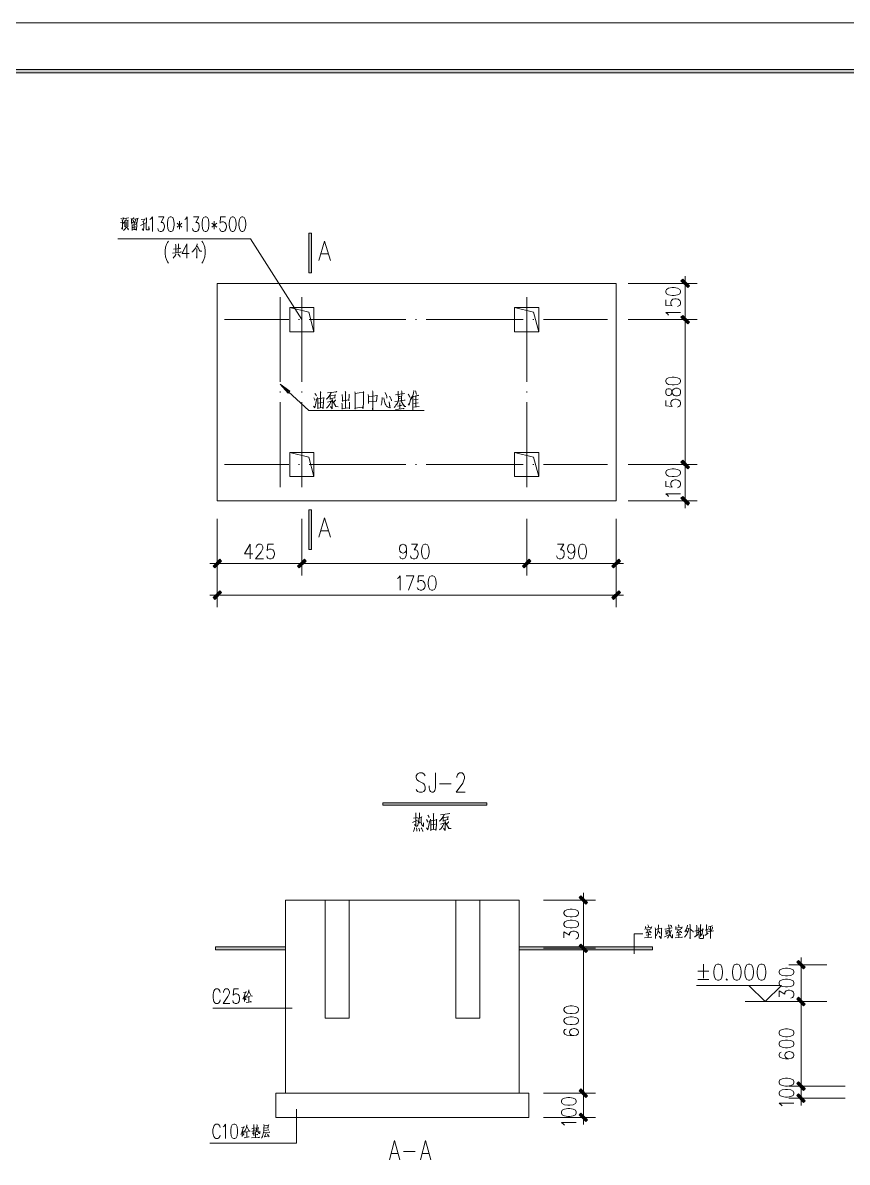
# Model space of a CAD drawing. Header units: millimetres. Extents: x 564 to 880, y 85 to 763.
# Drawn here: x 849.17 to 866.22, y 739.14 to 762.72 of the extents above; entities that cross this region are included whole.
import ezdxf

# ---------------------------------------------------------------- set-up
doc = ezdxf.new("R2010")
doc.units = ezdxf.units.MM

msp = doc.modelspace()

# ---------------------------------------------------------------- hatches: boundary and pattern name
h = msp.add_hatch(color=0)
h.dxf.hatch_style = 2
h.paths.add_polyline_path([(878.908, 761.753), (878.839, 761.682), (823.014, 761.682), (822.943, 761.753)])
h = msp.add_hatch(color=0)
h.dxf.hatch_style = 2
h.paths.add_polyline_path([(855.136, 757.542), (855.086, 757.542), (855.086, 758.363), (855.136, 758.363)])
h = msp.add_hatch(color=0)
h.dxf.hatch_style = 2
h.paths.add_polyline_path([(862.779, 757.378), (862.815, 757.414), (862.955, 757.274), (862.919, 757.238)])
h = msp.add_hatch(color=0)
h.dxf.hatch_style = 2
h.paths.add_polyline_path([(862.955, 756.524), (862.919, 756.488), (862.779, 756.628), (862.815, 756.664)])
h = msp.add_hatch(color=0)
h.dxf.hatch_style = 2
h.paths.add_polyline_path([(862.955, 756.524), (862.919, 756.488), (862.779, 756.628), (862.815, 756.664)])
h = msp.add_hatch(color=0)
h.dxf.hatch_style = 2
h.paths.add_polyline_path([(862.779, 753.629), (862.815, 753.664), (862.955, 753.524), (862.919, 753.489)])
h = msp.add_hatch(color=0)
h.dxf.hatch_style = 2
h.paths.add_polyline_path([(862.779, 753.629), (862.815, 753.664), (862.955, 753.524), (862.919, 753.489)])
h = msp.add_hatch(color=0)
h.dxf.hatch_style = 2
h.paths.add_polyline_path([(862.955, 752.774), (862.919, 752.739), (862.779, 752.879), (862.815, 752.914)])
h = msp.add_hatch(color=0)
h.dxf.hatch_style = 2
h.paths.add_polyline_path([(855.136, 751.816), (855.086, 751.816), (855.086, 752.636), (855.136, 752.636)])
h = msp.add_hatch(color=0)
h.dxf.hatch_style = 2
h.paths.add_polyline_path([(853.242, 751.616), (853.277, 751.58), (853.137, 751.44), (853.102, 751.476)])
h = msp.add_hatch(color=0)
h.dxf.hatch_style = 2
h.paths.add_polyline_path([(854.887, 751.44), (854.852, 751.476), (854.991, 751.616), (855.027, 751.58)])
h = msp.add_hatch(color=0)
h.dxf.hatch_style = 2
h.paths.add_polyline_path([(854.991, 751.616), (855.027, 751.58), (854.887, 751.44), (854.852, 751.476)])
h = msp.add_hatch(color=0)
h.dxf.hatch_style = 2
h.paths.add_polyline_path([(859.641, 751.616), (859.677, 751.58), (859.536, 751.44), (859.501, 751.476)])
h = msp.add_hatch(color=0)
h.dxf.hatch_style = 2
h.paths.add_polyline_path([(859.536, 751.44), (859.501, 751.476), (859.641, 751.616), (859.677, 751.58)])
h = msp.add_hatch(color=0)
h.dxf.hatch_style = 2
h.paths.add_polyline_path([(861.387, 751.44), (861.351, 751.476), (861.491, 751.616), (861.526, 751.58)])
h = msp.add_hatch(color=0)
h.dxf.hatch_style = 2
h.paths.add_polyline_path([(853.242, 750.962), (853.277, 750.927), (853.137, 750.787), (853.102, 750.822)])
h = msp.add_hatch(color=0)
h.dxf.hatch_style = 2
h.paths.add_polyline_path([(861.387, 750.787), (861.351, 750.822), (861.491, 750.962), (861.526, 750.927)])
h = msp.add_hatch(color=0)
h.dxf.hatch_style = 2
h.paths.add_polyline_path([(856.615, 746.526), (856.615, 746.576), (858.762, 746.576), (858.762, 746.526)])
h = msp.add_hatch(color=0)
h.dxf.hatch_style = 2
h.paths.add_polyline_path([(860.848, 744.514), (860.812, 744.479), (860.672, 744.619), (860.708, 744.654)])
h = msp.add_hatch(color=0)
h.dxf.hatch_style = 2
h.paths.add_polyline_path([(860.848, 743.515), (860.812, 743.479), (860.672, 743.619), (860.708, 743.655)])
h = msp.add_hatch(color=0)
h.dxf.hatch_style = 2
h.paths.add_polyline_path([(860.672, 743.619), (860.708, 743.655), (860.848, 743.515), (860.812, 743.479)])
h = msp.add_hatch(color=0)
h.dxf.hatch_style = 2
h.paths.add_polyline_path([(854.604, 743.596), (854.604, 743.536), (853.155, 743.536), (853.155, 743.596)])
h = msp.add_hatch(color=0)
h.dxf.hatch_style = 2
h.paths.add_polyline_path([(859.433, 743.536), (859.433, 743.596), (862.187, 743.596), (862.187, 743.536)])
h = msp.add_hatch(color=0)
h.dxf.hatch_style = 2
h.paths.add_polyline_path([(865.173, 743.279), (865.208, 743.315), (865.348, 743.174), (865.313, 743.139)])
h = msp.add_hatch(color=0)
h.dxf.hatch_style = 2
h.paths.add_polyline_path([(865.348, 742.412), (865.313, 742.377), (865.173, 742.517), (865.208, 742.552)])
h = msp.add_hatch(color=0)
h.dxf.hatch_style = 2
h.paths.add_polyline_path([(865.348, 742.412), (865.313, 742.377), (865.173, 742.517), (865.208, 742.552)])
h = msp.add_hatch(color=0)
h.dxf.hatch_style = 2
h.paths.add_polyline_path([(865.173, 740.768), (865.208, 740.803), (865.348, 740.663), (865.313, 740.628)])
h = msp.add_hatch(color=0)
h.dxf.hatch_style = 2
h.paths.add_polyline_path([(865.173, 740.767), (865.208, 740.802), (865.348, 740.662), (865.313, 740.627)])
h = msp.add_hatch(color=0)
h.dxf.hatch_style = 2
h.paths.add_polyline_path([(860.848, 740.516), (860.812, 740.48), (860.672, 740.62), (860.708, 740.656)])
h = msp.add_hatch(color=0)
h.dxf.hatch_style = 2
h.paths.add_polyline_path([(860.672, 740.62), (860.708, 740.656), (860.848, 740.516), (860.812, 740.48)])
h = msp.add_hatch(color=0)
h.dxf.hatch_style = 2
h.paths.add_polyline_path([(865.348, 740.413), (865.313, 740.378), (865.173, 740.518), (865.208, 740.553)])
h = msp.add_hatch(color=0)
h.dxf.hatch_style = 2
h.paths.add_polyline_path([(860.672, 740.12), (860.708, 740.156), (860.848, 740.016), (860.812, 739.981)])

# ---------------------------------------------------------------- linework, layer by layer
at = {"color": 0, "lineweight": 0}
for points in [[(820.479, 720.721), (879.873, 720.721), (879.873, 762.718), (820.479, 762.718)], [(878.908, 761.753), (878.839, 761.682), (823.014, 761.682), (822.943, 761.753)], [(852.218, 758.701), (852.188, 758.687), (852.168, 758.644), (852.158, 758.573), (852.158, 758.53), (852.168, 758.458), (852.188, 758.416), (852.218, 758.402), (852.238, 758.402), (852.268, 758.416), (852.288, 758.458), (852.298, 758.53), (852.298, 758.573), (852.288, 758.644), (852.268, 758.687), (852.238, 758.701)], [(852.938, 758.701), (852.908, 758.687), (852.888, 758.644), (852.878, 758.573), (852.878, 758.53), (852.888, 758.458), (852.908, 758.416), (852.938, 758.402), (852.958, 758.402), (852.988, 758.416), (853.008, 758.458), (853.018, 758.53), (853.018, 758.573), (853.008, 758.644), (852.988, 758.687), (852.958, 758.701)], [(853.498, 758.701), (853.468, 758.687), (853.448, 758.644), (853.438, 758.573), (853.438, 758.53), (853.448, 758.458), (853.468, 758.416), (853.498, 758.402), (853.518, 758.402), (853.548, 758.416), (853.568, 758.458), (853.578, 758.53), (853.578, 758.573), (853.568, 758.644), (853.548, 758.687), (853.518, 758.701)], [(853.698, 758.701), (853.668, 758.687), (853.648, 758.644), (853.638, 758.573), (853.638, 758.53), (853.648, 758.458), (853.668, 758.416), (853.698, 758.402), (853.718, 758.402), (853.748, 758.416), (853.768, 758.458), (853.778, 758.53), (853.778, 758.573), (853.768, 758.644), (853.748, 758.687), (853.718, 758.701)], [(855.136, 757.542), (855.086, 757.542), (855.086, 758.363), (855.136, 758.363)], [(862.779, 757.378), (862.815, 757.414), (862.955, 757.274), (862.919, 757.238)], [(862.467, 757.145), (862.481, 757.111), (862.524, 757.088), (862.595, 757.077), (862.638, 757.077), (862.71, 757.088), (862.753, 757.111), (862.767, 757.145), (862.767, 757.168), (862.753, 757.202), (862.71, 757.225), (862.638, 757.237), (862.595, 757.237), (862.524, 757.225), (862.481, 757.202), (862.467, 757.168)], [(862.955, 756.524), (862.919, 756.488), (862.779, 756.628), (862.815, 756.664)], [(862.955, 756.524), (862.919, 756.488), (862.779, 756.628), (862.815, 756.664)], [(862.467, 755.293), (862.481, 755.259), (862.524, 755.236), (862.595, 755.225), (862.638, 755.225), (862.71, 755.236), (862.753, 755.259), (862.767, 755.293), (862.767, 755.316), (862.753, 755.35), (862.71, 755.373), (862.638, 755.385), (862.595, 755.385), (862.524, 755.373), (862.481, 755.35), (862.467, 755.316)], [(862.467, 755.053), (862.481, 755.019), (862.51, 755.008), (862.539, 755.008), (862.567, 755.019), (862.581, 755.042), (862.595, 755.088), (862.61, 755.122), (862.638, 755.145), (862.667, 755.156), (862.71, 755.156), (862.738, 755.145), (862.753, 755.133), (862.767, 755.099), (862.767, 755.053), (862.753, 755.019), (862.738, 755.008), (862.71, 754.996), (862.667, 754.996), (862.638, 755.008), (862.61, 755.03), (862.595, 755.065), (862.581, 755.111), (862.567, 755.133), (862.539, 755.145), (862.51, 755.145), (862.481, 755.133), (862.467, 755.099)], [(862.779, 753.629), (862.815, 753.664), (862.955, 753.524), (862.919, 753.489)], [(862.779, 753.629), (862.815, 753.664), (862.955, 753.524), (862.919, 753.489)], [(862.467, 753.396), (862.481, 753.361), (862.524, 753.338), (862.595, 753.327), (862.638, 753.327), (862.71, 753.338), (862.753, 753.361), (862.767, 753.396), (862.767, 753.418), (862.753, 753.453), (862.71, 753.476), (862.638, 753.487), (862.595, 753.487), (862.524, 753.476), (862.481, 753.453), (862.467, 753.418)], [(862.955, 752.774), (862.919, 752.739), (862.779, 752.879), (862.815, 752.914)], [(855.136, 751.816), (855.086, 751.816), (855.086, 752.636), (855.136, 752.636)], [(857.481, 751.928), (857.447, 751.914), (857.424, 751.871), (857.413, 751.8), (857.413, 751.757), (857.424, 751.685), (857.447, 751.642), (857.481, 751.628), (857.504, 751.628), (857.538, 751.642), (857.561, 751.685), (857.573, 751.757), (857.573, 751.8), (857.561, 751.871), (857.538, 751.914), (857.504, 751.928)], [(860.731, 751.928), (860.697, 751.914), (860.674, 751.871), (860.662, 751.8), (860.662, 751.757), (860.674, 751.685), (860.697, 751.642), (860.731, 751.628), (860.754, 751.628), (860.788, 751.642), (860.811, 751.685), (860.822, 751.757), (860.822, 751.8), (860.811, 751.871), (860.788, 751.914), (860.754, 751.928)], [(853.242, 751.616), (853.277, 751.58), (853.137, 751.44), (853.102, 751.476)], [(854.887, 751.44), (854.852, 751.476), (854.991, 751.616), (855.027, 751.58)], [(854.991, 751.616), (855.027, 751.58), (854.887, 751.44), (854.852, 751.476)], [(859.641, 751.616), (859.677, 751.58), (859.536, 751.44), (859.501, 751.476)], [(859.536, 751.44), (859.501, 751.476), (859.641, 751.616), (859.677, 751.58)], [(861.387, 751.44), (861.351, 751.476), (861.491, 751.616), (861.526, 751.58)], [(857.623, 751.274), (857.588, 751.26), (857.565, 751.217), (857.554, 751.146), (857.554, 751.103), (857.565, 751.031), (857.588, 750.989), (857.623, 750.975), (857.646, 750.975), (857.68, 750.989), (857.703, 751.031), (857.714, 751.103), (857.714, 751.146), (857.703, 751.217), (857.68, 751.26), (857.646, 751.274)], [(853.242, 750.962), (853.277, 750.927), (853.137, 750.787), (853.102, 750.822)], [(861.387, 750.787), (861.351, 750.822), (861.491, 750.962), (861.526, 750.927)], [(856.615, 746.526), (856.615, 746.576), (858.762, 746.576), (858.762, 746.526)], [(860.848, 744.514), (860.812, 744.479), (860.672, 744.619), (860.708, 744.654)], [(860.36, 744.284), (860.374, 744.25), (860.417, 744.227), (860.488, 744.215), (860.531, 744.215), (860.603, 744.227), (860.646, 744.25), (860.66, 744.284), (860.66, 744.307), (860.646, 744.341), (860.603, 744.364), (860.531, 744.375), (860.488, 744.375), (860.417, 744.364), (860.374, 744.341), (860.36, 744.307)], [(860.36, 744.055), (860.374, 744.021), (860.417, 743.998), (860.488, 743.987), (860.531, 743.987), (860.603, 743.998), (860.646, 744.021), (860.66, 744.055), (860.66, 744.078), (860.646, 744.112), (860.603, 744.135), (860.531, 744.147), (860.488, 744.147), (860.417, 744.135), (860.374, 744.112), (860.36, 744.078)], [(860.848, 743.515), (860.812, 743.479), (860.672, 743.619), (860.708, 743.655)], [(860.672, 743.619), (860.708, 743.655), (860.848, 743.515), (860.812, 743.479)], [(854.604, 743.596), (854.604, 743.536), (853.155, 743.536), (853.155, 743.596)], [(859.433, 743.536), (859.433, 743.596), (862.187, 743.596), (862.187, 743.536)], [(863.536, 743.24), (863.497, 743.224), (863.472, 743.176), (863.459, 743.096), (863.459, 743.048), (863.472, 742.968), (863.497, 742.92), (863.536, 742.904), (863.562, 742.904), (863.6, 742.92), (863.626, 742.968), (863.638, 743.048), (863.638, 743.096), (863.626, 743.176), (863.6, 743.224), (863.562, 743.24)], [(863.92, 743.24), (863.881, 743.224), (863.856, 743.176), (863.843, 743.096), (863.843, 743.048), (863.856, 742.968), (863.881, 742.92), (863.92, 742.904), (863.945, 742.904), (863.984, 742.92), (864.009, 742.968), (864.022, 743.048), (864.022, 743.096), (864.009, 743.176), (863.984, 743.224), (863.945, 743.24)], [(864.176, 743.24), (864.138, 743.224), (864.112, 743.176), (864.099, 743.096), (864.099, 743.048), (864.112, 742.968), (864.138, 742.92), (864.176, 742.904), (864.202, 742.904), (864.24, 742.92), (864.265, 742.968), (864.278, 743.048), (864.278, 743.096), (864.265, 743.176), (864.24, 743.224), (864.202, 743.24)], [(864.432, 743.24), (864.393, 743.224), (864.368, 743.176), (864.355, 743.096), (864.355, 743.048), (864.368, 742.968), (864.393, 742.92), (864.432, 742.904), (864.457, 742.904), (864.496, 742.92), (864.521, 742.968), (864.534, 743.048), (864.534, 743.096), (864.521, 743.176), (864.496, 743.224), (864.457, 743.24)], [(865.173, 743.279), (865.208, 743.315), (865.348, 743.174), (865.313, 743.139)], [(864.811, 743.063), (864.825, 743.029), (864.868, 743.006), (864.939, 742.994), (864.982, 742.994), (865.053, 743.006), (865.096, 743.029), (865.11, 743.063), (865.11, 743.085), (865.096, 743.12), (865.053, 743.143), (864.982, 743.154), (864.939, 743.154), (864.868, 743.143), (864.825, 743.12), (864.811, 743.085)], [(864.811, 742.834), (864.825, 742.8), (864.868, 742.777), (864.939, 742.766), (864.982, 742.766), (865.053, 742.777), (865.096, 742.8), (865.11, 742.834), (865.11, 742.857), (865.096, 742.891), (865.053, 742.914), (864.982, 742.925), (864.939, 742.925), (864.868, 742.914), (864.825, 742.891), (864.811, 742.857)], [(865.348, 742.412), (865.313, 742.377), (865.173, 742.517), (865.208, 742.552)], [(865.348, 742.412), (865.313, 742.377), (865.173, 742.517), (865.208, 742.552)], [(860.36, 742.285), (860.374, 742.25), (860.417, 742.227), (860.488, 742.216), (860.531, 742.216), (860.603, 742.227), (860.646, 742.25), (860.66, 742.285), (860.66, 742.308), (860.646, 742.342), (860.603, 742.364), (860.531, 742.376), (860.488, 742.376), (860.417, 742.364), (860.374, 742.342), (860.36, 742.308)], [(860.36, 742.056), (860.374, 742.022), (860.417, 741.999), (860.488, 741.987), (860.531, 741.987), (860.603, 741.999), (860.646, 742.022), (860.66, 742.056), (860.66, 742.079), (860.646, 742.113), (860.603, 742.136), (860.531, 742.148), (860.488, 742.148), (860.417, 742.136), (860.374, 742.113), (860.36, 742.079)], [(864.811, 741.806), (864.825, 741.772), (864.868, 741.749), (864.939, 741.738), (864.982, 741.738), (865.053, 741.749), (865.096, 741.772), (865.11, 741.806), (865.11, 741.829), (865.096, 741.864), (865.053, 741.886), (864.982, 741.898), (864.939, 741.898), (864.868, 741.886), (864.825, 741.864), (864.811, 741.829)], [(864.811, 741.578), (864.825, 741.544), (864.868, 741.521), (864.939, 741.509), (864.982, 741.509), (865.053, 741.521), (865.096, 741.544), (865.11, 741.578), (865.11, 741.601), (865.096, 741.635), (865.053, 741.658), (864.982, 741.669), (864.939, 741.669), (864.868, 741.658), (864.825, 741.635), (864.811, 741.601)], [(864.811, 740.785), (864.825, 740.75), (864.868, 740.728), (864.939, 740.716), (864.982, 740.716), (865.053, 740.728), (865.096, 740.75), (865.11, 740.785), (865.11, 740.807), (865.096, 740.842), (865.053, 740.865), (864.982, 740.876), (864.939, 740.876), (864.868, 740.865), (864.825, 740.842), (864.811, 740.807)], [(865.173, 740.768), (865.208, 740.803), (865.348, 740.663), (865.313, 740.628)], [(865.173, 740.767), (865.208, 740.802), (865.348, 740.662), (865.313, 740.627)], [(860.848, 740.516), (860.812, 740.48), (860.672, 740.62), (860.708, 740.656)], [(860.672, 740.62), (860.708, 740.656), (860.848, 740.516), (860.812, 740.48)], [(864.811, 740.556), (864.825, 740.522), (864.868, 740.499), (864.939, 740.488), (864.982, 740.488), (865.053, 740.499), (865.096, 740.522), (865.11, 740.556), (865.11, 740.579), (865.096, 740.613), (865.053, 740.636), (864.982, 740.647), (864.939, 740.647), (864.868, 740.636), (864.825, 740.613), (864.811, 740.579)], [(860.31, 740.386), (860.324, 740.352), (860.367, 740.329), (860.439, 740.318), (860.481, 740.318), (860.553, 740.329), (860.596, 740.352), (860.61, 740.386), (860.61, 740.409), (860.596, 740.443), (860.553, 740.466), (860.481, 740.477), (860.439, 740.477), (860.367, 740.466), (860.324, 740.443), (860.31, 740.409)], [(865.348, 740.413), (865.313, 740.378), (865.173, 740.518), (865.208, 740.553)], [(860.31, 740.158), (860.324, 740.123), (860.367, 740.1), (860.439, 740.089), (860.481, 740.089), (860.553, 740.1), (860.596, 740.123), (860.61, 740.158), (860.61, 740.181), (860.596, 740.215), (860.553, 740.238), (860.481, 740.249), (860.439, 740.249), (860.367, 740.238), (860.324, 740.215), (860.31, 740.181)], [(860.672, 740.12), (860.708, 740.156), (860.848, 740.016), (860.812, 739.981)], [(853.53, 739.929), (853.5, 739.915), (853.48, 739.872), (853.47, 739.801), (853.47, 739.758), (853.48, 739.686), (853.5, 739.643), (853.53, 739.629), (853.55, 739.629), (853.58, 739.643), (853.6, 739.686), (853.61, 739.758), (853.61, 739.801), (853.6, 739.872), (853.58, 739.915), (853.55, 739.929)]]:
    msp.add_lwpolyline(points, close=True, dxfattribs=at)
for points in [[(851.186, 758.583), (851.26, 758.593)], [(851.196, 758.671), (851.26, 758.68), (851.257, 758.685), (851.229, 758.621)], [(851.233, 758.59), (851.231, 758.446), (851.207, 758.475), (851.231, 758.453)], [(851.218, 758.638), (851.233, 758.612), (851.234, 758.6)], [(851.267, 758.602), (851.254, 758.564)], [(851.308, 758.59), (851.307, 758.545), (851.305, 758.517), (851.302, 758.496), (851.297, 758.477), (851.29, 758.463), (851.28, 758.449), (851.27, 758.437), (851.26, 758.425), (851.254, 758.42)], [(851.274, 758.668), (851.358, 758.682), (851.353, 758.685), (851.345, 758.68)], [(851.28, 758.628), (851.282, 758.612), (851.282, 758.493), (851.28, 758.505), (851.282, 758.512)], [(851.282, 758.616), (851.285, 758.616), (851.347, 758.626), (851.342, 758.631), (851.34, 758.498), (851.337, 758.508), (851.34, 758.522)], [(851.305, 758.673), (851.308, 758.659), (851.302, 758.619)], [(851.315, 758.491), (851.345, 758.453), (851.351, 758.442), (851.355, 758.432), (851.343, 758.456)], [(851.464, 758.687), (851.457, 758.676), (851.416, 758.642), (851.411, 758.668), (851.416, 758.645), (851.419, 758.569), (851.414, 758.564), (851.462, 758.604)], [(851.423, 758.545), (851.428, 758.529), (851.429, 758.463), (851.431, 758.418), (851.428, 758.43), (851.507, 758.442), (851.5, 758.444), (851.482, 758.439)], [(851.428, 758.527), (851.528, 758.543), (851.517, 758.423), (851.507, 758.442)], [(851.443, 758.484), (851.505, 758.496)], [(851.447, 758.633), (851.464, 758.604), (851.465, 758.598), (851.467, 758.588)], [(851.502, 758.649), (851.504, 758.64), (851.49, 758.604), (851.48, 758.581), (851.47, 758.56), (851.462, 758.545)], [(851.472, 758.439), (851.474, 758.531)], [(851.474, 758.652), (851.553, 758.666), (851.548, 758.673), (851.543, 758.647), (851.537, 758.612), (851.533, 758.593), (851.528, 758.576), (851.525, 758.567), (851.523, 758.564), (851.505, 758.588), (851.523, 758.567)], [(851.604, 758.52), (851.704, 758.576)], [(851.618, 758.647), (851.699, 758.654), (851.694, 758.659), (851.661, 758.593), (851.656, 758.602), (851.651, 758.612)], [(851.661, 758.593), (851.664, 758.576), (851.669, 758.553), (851.669, 758.531), (851.67, 758.51), (851.669, 758.486), (851.669, 758.468), (851.667, 758.451), (851.665, 758.434), (851.664, 758.423), (851.662, 758.418), (851.639, 758.453), (851.662, 758.423)], [(851.718, 758.687), (851.727, 758.676), (851.725, 758.678), (851.72, 758.472), (851.72, 758.456), (851.722, 758.444), (851.725, 758.439), (851.73, 758.434), (851.74, 758.432), (851.77, 758.434), (851.776, 758.434), (851.78, 758.437), (851.776, 758.503), (851.776, 758.434)], [(851.798, 758.644), (851.818, 758.658), (851.848, 758.701), (851.848, 758.402)], [(851.978, 758.701), (852.088, 758.701), (852.028, 758.587), (852.058, 758.587), (852.078, 758.573), (852.088, 758.559), (852.098, 758.516), (852.098, 758.487), (852.088, 758.444), (852.068, 758.416), (852.038, 758.402), (852.008, 758.402), (851.978, 758.416), (851.968, 758.43), (851.958, 758.458)], [(852.358, 758.573), (852.458, 758.487)], [(852.458, 758.573), (852.358, 758.487)], [(852.408, 758.616), (852.408, 758.444)], [(852.518, 758.644), (852.538, 758.658), (852.568, 758.701), (852.568, 758.402)], [(852.698, 758.701), (852.808, 758.701), (852.748, 758.587), (852.778, 758.587), (852.798, 758.573), (852.808, 758.559), (852.818, 758.516), (852.818, 758.487), (852.808, 758.444), (852.788, 758.416), (852.758, 758.402), (852.728, 758.402), (852.698, 758.416), (852.688, 758.43), (852.678, 758.458)], [(853.078, 758.573), (853.178, 758.487)], [(853.178, 758.573), (853.078, 758.487)], [(853.128, 758.616), (853.128, 758.444)], [(853.358, 758.701), (853.258, 758.701), (853.248, 758.573), (853.258, 758.587), (853.288, 758.602), (853.318, 758.602), (853.348, 758.587), (853.368, 758.559), (853.378, 758.516), (853.378, 758.487), (853.368, 758.444), (853.348, 758.416), (853.318, 758.402), (853.288, 758.402), (853.258, 758.416), (853.248, 758.43), (853.238, 758.458)], [(853.874, 758.249), (851.134, 758.249)], [(854.939, 756.576), (853.874, 758.249)], [(852.182, 758.202), (852.162, 758.173), (852.142, 758.131), (852.122, 758.073), (852.112, 758.002), (852.112, 757.945), (852.122, 757.873), (852.142, 757.816), (852.162, 757.774), (852.182, 757.745)], [(852.287, 758.032), (852.429, 758.048), (852.424, 758.051), (852.413, 758.048)], [(852.325, 758.135), (852.33, 758.121), (852.332, 757.961)], [(852.388, 758.142), (852.381, 757.965)], [(852.562, 758.145), (852.462, 757.945), (852.612, 757.945)], [(852.562, 758.145), (852.562, 757.845)], [(852.773, 758.145), (852.773, 758.131), (852.758, 758.095), (852.738, 758.057), (852.72, 758.029), (852.7, 758.003), (852.684, 757.984), (852.665, 757.968)], [(852.763, 758.102), (852.785, 758.072), (852.814, 758.024), (852.833, 757.992), (852.869, 757.989), (852.833, 757.996), (852.819, 758.013)], [(852.766, 758.046), (852.766, 757.935), (852.765, 757.845), (852.763, 757.864), (852.766, 757.904)], [(852.872, 758.202), (852.892, 758.173), (852.912, 758.131), (852.932, 758.073), (852.942, 758.002), (852.942, 757.945), (852.932, 757.873), (852.912, 757.816), (852.892, 757.774), (852.872, 757.745)], [(855.289, 757.801), (855.411, 758.201), (855.533, 757.801)], [(852.267, 757.951), (852.447, 757.973), (852.439, 757.975), (852.429, 757.97)], [(852.335, 757.937), (852.33, 757.92), (852.31, 757.885), (852.293, 757.866), (852.275, 757.845)], [(852.378, 757.937), (852.416, 757.887), (852.424, 757.868)], [(855.335, 757.934), (855.488, 757.934)], [(853.189, 757.326), (853.189, 752.826)], [(861.439, 757.326), (853.189, 757.326)], [(861.439, 752.826), (861.439, 757.326)], [(861.687, 757.326), (863.117, 757.326)], [(862.867, 757.476), (862.867, 757.176)], [(862.867, 756.576), (862.867, 757.326)], [(854.489, 757.043), (854.489, 755.286)], [(854.939, 757.043), (854.939, 755.286)], [(859.589, 755.286), (859.589, 757.043)], [(862.467, 756.985), (862.467, 756.871), (862.595, 756.859), (862.581, 756.871), (862.567, 756.905), (862.567, 756.94), (862.581, 756.974), (862.61, 756.997), (862.653, 757.008), (862.681, 757.008), (862.724, 756.997), (862.753, 756.974), (862.767, 756.94), (862.767, 756.905), (862.753, 756.871), (862.738, 756.859), (862.71, 756.848)], [(854.689, 756.826), (855.189, 756.826)], [(855.081, 756.73), (854.689, 756.826)], [(854.689, 756.326), (854.689, 756.826)], [(855.189, 756.326), (855.081, 756.73)], [(855.189, 756.826), (855.189, 756.326)], [(859.339, 756.826), (859.839, 756.826)], [(859.73, 756.73), (859.339, 756.826)], [(859.339, 756.326), (859.339, 756.826)], [(859.839, 756.326), (859.73, 756.73)], [(859.839, 756.826), (859.839, 756.326)], [(862.524, 756.665), (862.51, 756.688), (862.467, 756.722), (862.767, 756.722)], [(862.867, 756.426), (862.867, 756.726)], [(862.867, 756.426), (862.867, 756.726)], [(854.669, 756.576), (853.343, 756.576)], [(854.889, 756.576), (854.869, 756.576)], [(857.091, 756.576), (855.089, 756.576)], [(857.311, 756.576), (857.291, 756.576)], [(859.513, 756.576), (857.511, 756.576)], [(859.734, 756.576), (859.714, 756.576)], [(861.26, 756.576), (859.934, 756.576)], [(861.687, 756.576), (863.117, 756.576)], [(861.687, 756.576), (863.117, 756.576)], [(862.867, 756.575), (862.867, 753.577)], [(862.867, 756.575), (862.867, 756.574)], [(855.189, 756.326), (854.689, 756.326)], [(859.839, 756.326), (859.339, 756.326)], [(855.084, 754.694), (854.489, 755.242)], [(854.489, 755.242), (854.654, 755.055)], [(854.489, 755.242), (854.69, 755.093)], [(854.489, 755.086), (854.489, 755.066)], [(854.69, 755.093), (854.654, 755.055)], [(854.939, 755.086), (854.939, 755.066)], [(855.184, 754.96), (855.203, 754.928), (855.21, 754.913), (855.214, 754.906)], [(855.208, 755.048), (855.228, 755.023), (855.232, 755.007), (855.239, 754.995)], [(855.265, 754.966), (855.267, 754.935), (855.272, 754.828), (855.272, 754.759), (855.272, 754.727), (855.272, 754.746), (855.366, 754.759), (855.377, 754.733), (855.382, 754.771), (855.386, 754.872), (855.386, 754.881), (855.391, 754.966), (855.395, 754.954), (855.269, 754.935)], [(855.322, 755.086), (855.329, 755.07), (855.327, 755.08), (855.327, 754.755)], [(855.543, 755.058), (855.541, 755.045), (855.503, 754.991), (855.474, 754.954), (855.455, 754.935), (855.444, 754.928)], [(855.47, 755.061), (855.666, 755.083), (855.655, 755.086), (855.633, 755.077)], [(855.523, 755.007), (855.523, 754.922), (855.523, 754.941), (855.629, 754.96), (855.618, 754.96), (855.627, 755.023), (855.631, 755.014), (855.523, 754.998)], [(855.772, 755.026), (855.776, 755.007), (855.781, 754.963), (855.781, 754.919), (855.779, 754.878), (855.776, 754.894), (855.792, 754.897), (855.913, 754.916), (855.913, 754.897), (855.918, 755.007), (855.918, 755.033)], [(855.838, 755.089), (855.847, 755.07), (855.843, 755.077), (855.845, 754.743)], [(856.032, 755.083), (856.039, 755.054), (856.041, 754.796), (856.041, 754.787), (856.041, 754.724), (856.037, 754.746), (856.195, 754.762), (856.189, 754.765), (856.206, 754.736), (856.209, 754.78), (856.211, 754.837), (856.213, 754.91), (856.215, 755.086), (856.224, 755.077), (856.204, 755.067), (856.125, 755.058), (856.121, 755.058), (856.041, 755.048)], [(856.308, 755.026), (856.317, 754.985), (856.319, 754.872), (856.319, 754.837)], [(856.317, 754.979), (856.5, 755.004), (856.495, 755.014), (856.484, 754.888), (856.493, 754.888), (856.319, 754.875)], [(856.398, 755.105), (856.409, 755.086), (856.405, 755.089), (856.405, 754.705), (856.4, 754.724), (856.403, 754.746)], [(856.599, 754.963), (856.597, 754.925), (856.594, 754.878), (856.59, 754.85), (856.586, 754.831), (856.579, 754.806)], [(856.634, 754.957), (856.639, 754.919), (856.645, 754.891), (856.652, 754.856), (856.661, 754.834), (856.676, 754.809), (856.692, 754.784), (856.713, 754.768), (856.74, 754.755), (856.76, 754.749), (856.766, 754.749), (856.747, 754.872), (856.762, 754.752)], [(856.665, 755.064), (856.692, 755.004), (856.696, 754.982), (856.694, 754.951), (856.694, 754.988)], [(856.749, 754.991), (856.78, 754.941), (856.791, 754.919), (856.793, 754.897), (856.786, 754.925)], [(856.93, 755.092), (856.934, 755.08), (856.939, 754.891), (856.925, 754.859), (856.905, 754.828), (856.883, 754.803), (856.866, 754.778), (856.846, 754.759)], [(856.877, 755.02), (857.062, 755.045), (857.053, 755.048), (857.038, 755.039)], [(856.939, 754.982), (856.943, 754.982), (856.978, 754.988)], [(856.941, 754.938), (856.98, 754.947)], [(857.002, 755.102), (857.004, 755.089), (857.002, 754.9)], [(857.135, 754.831), (857.137, 754.834), (857.157, 754.806), (857.201, 754.976)], [(857.139, 755.035), (857.157, 755.007), (857.168, 754.973)], [(857.256, 755.108), (857.256, 755.092), (857.238, 755.026), (857.22, 754.976), (857.201, 754.925)], [(857.234, 754.995), (857.236, 754.78), (857.234, 754.74), (857.232, 754.708), (857.232, 754.736)], [(857.247, 754.985), (857.353, 755.007), (857.349, 755.01), (857.329, 755.004), (857.296, 754.995), (857.296, 754.768)], [(857.287, 755.105), (857.304, 755.054), (857.304, 755.042), (857.307, 755.026)], [(859.589, 755.066), (859.589, 755.086)], [(854.489, 754.866), (854.489, 753.109)], [(854.939, 754.866), (854.939, 753.109)], [(855.179, 754.787), (855.206, 754.749), (855.248, 754.941)], [(855.366, 754.862), (855.285, 754.85)], [(855.468, 754.866), (855.55, 754.888), (855.545, 754.894), (855.534, 754.859), (855.519, 754.828), (855.499, 754.796), (855.477, 754.771), (855.461, 754.759), (855.448, 754.746)], [(855.567, 754.938), (855.569, 754.922), (855.569, 754.768), (855.567, 754.743), (855.565, 754.73), (855.532, 754.78), (855.565, 754.733)], [(855.569, 754.91), (855.644, 754.778), (855.688, 754.774), (855.644, 754.78), (855.631, 754.799)], [(855.638, 754.919), (855.633, 754.906), (855.596, 754.862)], [(855.766, 754.85), (855.77, 754.825), (855.77, 754.774), (855.772, 754.724), (855.766, 754.733), (855.783, 754.733), (855.92, 754.752), (855.922, 754.73), (855.924, 754.803), (855.926, 754.85), (855.924, 754.869)], [(856.859, 754.878), (857.077, 754.906), (857.068, 754.91), (857.053, 754.906)], [(856.877, 754.715), (857.053, 754.733), (857.044, 754.736), (857.033, 754.73)], [(856.918, 754.787), (857.011, 754.803), (857.007, 754.806), (856.989, 754.796)], [(856.967, 754.853), (856.967, 754.727)], [(856.989, 754.894), (857.06, 754.78), (857.091, 754.78), (857.06, 754.787), (857.047, 754.803)], [(857.252, 754.762), (857.364, 754.778)], [(857.256, 754.916), (857.342, 754.932)], [(857.258, 754.84), (857.344, 754.856)], [(859.589, 753.109), (859.589, 754.866)], [(862.467, 754.905), (862.467, 754.79), (862.595, 754.779), (862.581, 754.79), (862.567, 754.825), (862.567, 754.859), (862.581, 754.893), (862.61, 754.916), (862.653, 754.927), (862.681, 754.927), (862.724, 754.916), (862.753, 754.893), (862.767, 754.859), (862.767, 754.825), (862.753, 754.79), (862.738, 754.779), (862.71, 754.767)], [(857.467, 754.694), (855.084, 754.694)], [(854.689, 753.826), (855.189, 753.826)], [(855.081, 753.73), (854.689, 753.826)], [(854.689, 753.326), (854.689, 753.826)], [(855.189, 753.826), (855.189, 753.326)], [(859.339, 753.826), (859.839, 753.826)], [(859.73, 753.73), (859.339, 753.826)], [(859.339, 753.326), (859.339, 753.826)], [(859.839, 753.826), (859.839, 753.326)], [(853.343, 753.576), (854.669, 753.576)], [(854.869, 753.576), (854.889, 753.576)], [(855.189, 753.326), (855.081, 753.73)], [(855.089, 753.576), (857.091, 753.576)], [(857.291, 753.576), (857.311, 753.576)], [(857.511, 753.576), (859.513, 753.576)], [(859.714, 753.576), (859.734, 753.576)], [(859.839, 753.326), (859.73, 753.73)], [(859.934, 753.576), (861.26, 753.576)], [(861.687, 753.576), (863.117, 753.576)], [(861.687, 753.576), (863.117, 753.576)], [(862.867, 753.726), (862.867, 753.426)], [(862.867, 753.726), (862.867, 753.426)], [(862.867, 753.577), (862.867, 753.578)], [(862.867, 753.576), (862.867, 752.826)], [(855.189, 753.326), (854.689, 753.326)], [(859.839, 753.326), (859.339, 753.326)], [(862.467, 753.235), (862.467, 753.121), (862.595, 753.11), (862.581, 753.121), (862.567, 753.156), (862.567, 753.19), (862.581, 753.224), (862.61, 753.247), (862.653, 753.258), (862.681, 753.258), (862.724, 753.247), (862.753, 753.224), (862.767, 753.19), (862.767, 753.156), (862.753, 753.121), (862.738, 753.11), (862.71, 753.098)], [(853.189, 752.826), (861.439, 752.826)], [(861.687, 752.826), (863.117, 752.826)], [(862.524, 752.916), (862.51, 752.938), (862.467, 752.973), (862.767, 752.973)], [(862.867, 752.676), (862.867, 752.976)], [(862.867, 752.825), (862.867, 752.824)], [(853.189, 752.45), (853.189, 751.278)], [(853.189, 752.45), (853.189, 750.625)], [(854.939, 752.45), (854.939, 751.278)], [(854.939, 752.45), (854.939, 751.278)], [(855.289, 752.074), (855.411, 752.474), (855.533, 752.074)], [(859.589, 752.45), (859.589, 751.278)], [(859.589, 752.45), (859.589, 751.278)], [(861.439, 752.45), (861.439, 750.625)], [(861.439, 752.45), (861.439, 751.278)], [(855.335, 752.208), (855.488, 752.208)], [(853.87, 751.928), (853.756, 751.728), (853.927, 751.728)], [(853.87, 751.928), (853.87, 751.628)], [(853.996, 751.857), (853.996, 751.871), (854.007, 751.899), (854.019, 751.914), (854.042, 751.928), (854.087, 751.928), (854.11, 751.914), (854.121, 751.899), (854.133, 751.871), (854.133, 751.842), (854.121, 751.814), (854.099, 751.771), (853.984, 751.628), (854.144, 751.628)], [(854.35, 751.928), (854.236, 751.928), (854.224, 751.8), (854.236, 751.814), (854.27, 751.828), (854.304, 751.828), (854.338, 751.814), (854.361, 751.785), (854.373, 751.742), (854.373, 751.714), (854.361, 751.671), (854.338, 751.642), (854.304, 751.628), (854.27, 751.628), (854.236, 751.642), (854.224, 751.657), (854.213, 751.685)], [(857.104, 751.828), (857.093, 751.785), (857.07, 751.757), (857.035, 751.742), (857.024, 751.742), (856.99, 751.757), (856.967, 751.785), (856.956, 751.828), (856.956, 751.842), (856.967, 751.885), (856.99, 751.914), (857.024, 751.928), (857.035, 751.928), (857.07, 751.914), (857.093, 751.885), (857.104, 751.828), (857.104, 751.757), (857.093, 751.685), (857.07, 751.642), (857.035, 751.628), (857.013, 751.628), (856.978, 751.642), (856.967, 751.671)], [(857.207, 751.928), (857.333, 751.928), (857.264, 751.814), (857.298, 751.814), (857.321, 751.8), (857.333, 751.785), (857.344, 751.742), (857.344, 751.714), (857.333, 751.671), (857.31, 751.642), (857.276, 751.628), (857.241, 751.628), (857.207, 751.642), (857.195, 751.657), (857.184, 751.685)], [(860.228, 751.928), (860.354, 751.928), (860.285, 751.814), (860.32, 751.814), (860.343, 751.8), (860.354, 751.785), (860.365, 751.742), (860.365, 751.714), (860.354, 751.671), (860.331, 751.642), (860.297, 751.628), (860.262, 751.628), (860.228, 751.642), (860.217, 751.657), (860.205, 751.685)], [(860.582, 751.828), (860.571, 751.785), (860.548, 751.757), (860.514, 751.742), (860.502, 751.742), (860.468, 751.757), (860.445, 751.785), (860.434, 751.828), (860.434, 751.842), (860.445, 751.885), (860.468, 751.914), (860.502, 751.928), (860.514, 751.928), (860.548, 751.914), (860.571, 751.885), (860.582, 751.828), (860.582, 751.757), (860.571, 751.685), (860.548, 751.642), (860.514, 751.628), (860.491, 751.628), (860.457, 751.642), (860.445, 751.671)], [(853.34, 751.528), (853.039, 751.528)], [(854.938, 751.528), (853.19, 751.528)], [(854.789, 751.528), (855.089, 751.528)], [(855.089, 751.528), (854.789, 751.528)], [(859.588, 751.528), (854.94, 751.528)], [(859.739, 751.528), (859.439, 751.528)], [(859.439, 751.528), (859.739, 751.528)], [(859.59, 751.528), (861.438, 751.528)], [(861.289, 751.528), (861.589, 751.528)], [(856.914, 751.217), (856.937, 751.231), (856.971, 751.274), (856.971, 750.975)], [(857.097, 751.274), (857.257, 751.274), (857.143, 750.975)], [(857.463, 751.274), (857.348, 751.274), (857.337, 751.146), (857.348, 751.16), (857.383, 751.175), (857.417, 751.175), (857.451, 751.16), (857.474, 751.132), (857.486, 751.089), (857.486, 751.06), (857.474, 751.018), (857.451, 750.989), (857.417, 750.975), (857.383, 750.975), (857.348, 750.989), (857.337, 751.003), (857.326, 751.031)], [(853.34, 750.874), (853.039, 750.874)], [(861.438, 750.874), (853.19, 750.874)], [(861.289, 750.874), (861.589, 750.874)], [(857.492, 747.138), (857.465, 747.176), (857.425, 747.195), (857.372, 747.195), (857.332, 747.176), (857.305, 747.138), (857.305, 747.1), (857.318, 747.062), (857.332, 747.043), (857.359, 747.024), (857.439, 746.986), (857.465, 746.967), (857.478, 746.948), (857.492, 746.91), (857.492, 746.853), (857.465, 746.814), (857.425, 746.795), (857.372, 746.795), (857.332, 746.814), (857.305, 746.853)], [(857.705, 747.195), (857.705, 746.89), (857.692, 746.834), (857.678, 746.814), (857.652, 746.795), (857.625, 746.795), (857.599, 746.814), (857.585, 746.834), (857.572, 746.89), (857.572, 746.929)], [(858.145, 747.1), (858.145, 747.119), (858.159, 747.157), (858.172, 747.176), (858.199, 747.195), (858.252, 747.195), (858.278, 747.176), (858.292, 747.157), (858.305, 747.119), (858.305, 747.081), (858.292, 747.043), (858.265, 746.986), (858.132, 746.795), (858.319, 746.795)], [(857.785, 746.967), (858.025, 746.967)], [(857.248, 746.256), (857.33, 746.274)], [(857.297, 746.369), (857.297, 746.171), (857.297, 746.129), (857.295, 746.098), (857.295, 746.092), (857.266, 746.127)], [(857.369, 746.372), (857.372, 746.36), (857.369, 746.297), (857.365, 746.256), (857.361, 746.209), (857.354, 746.174), (857.345, 746.145), (857.336, 746.117), (857.327, 746.098), (857.317, 746.079)], [(857.339, 746.253), (857.418, 746.281), (857.412, 746.284), (857.409, 746.268), (857.409, 746.243), (857.407, 746.221), (857.407, 746.193), (857.409, 746.171), (857.412, 746.152), (857.416, 746.136), (857.422, 746.12), (857.431, 746.111), (857.442, 746.098), (857.451, 746.092), (857.458, 746.089), (857.453, 746.164)], [(857.519, 746.23), (857.539, 746.199), (857.546, 746.183), (857.55, 746.177)], [(857.544, 746.319), (857.564, 746.293), (857.568, 746.278), (857.574, 746.265)], [(857.601, 746.237), (857.603, 746.205), (857.608, 746.098), (857.608, 746.029), (857.608, 745.997), (857.608, 746.016), (857.702, 746.029), (857.713, 746.004), (857.718, 746.041), (857.722, 746.142), (857.722, 746.152), (857.727, 746.237), (857.731, 746.224), (857.605, 746.205)], [(857.658, 746.356), (857.665, 746.341), (857.663, 746.35), (857.663, 746.026)], [(857.879, 746.328), (857.877, 746.315), (857.839, 746.262), (857.81, 746.224), (857.79, 746.205), (857.78, 746.199)], [(857.806, 746.331), (858.002, 746.353), (857.991, 746.356), (857.969, 746.347)], [(857.859, 746.278), (857.859, 746.193), (857.859, 746.211), (857.965, 746.23), (857.954, 746.23), (857.963, 746.293), (857.967, 746.284), (857.859, 746.268)], [(857.23, 746.171), (857.33, 746.218)], [(857.266, 746.064), (857.266, 746.045), (857.264, 746.019), (857.257, 746.004), (857.248, 745.982)], [(857.312, 746.06), (857.319, 746.016), (857.319, 745.997), (857.319, 745.988)], [(857.341, 746.199), (857.369, 746.177), (857.383, 746.158)], [(857.361, 746.054), (857.365, 746.035), (857.369, 746.016), (857.372, 746.004), (857.372, 745.988)], [(857.409, 746.06), (857.422, 746.041), (857.429, 746.026), (857.435, 746.01), (857.44, 745.991), (857.44, 745.985)], [(857.515, 746.057), (857.541, 746.019), (857.583, 746.211)], [(857.702, 746.133), (857.621, 746.12)], [(857.804, 746.136), (857.885, 746.158), (857.881, 746.164), (857.87, 746.129), (857.854, 746.098), (857.835, 746.066), (857.813, 746.041), (857.797, 746.029), (857.784, 746.016)], [(857.903, 746.209), (857.905, 746.193), (857.905, 746.038), (857.903, 746.013), (857.901, 746.001), (857.868, 746.051), (857.901, 746.004)], [(857.905, 746.18), (857.98, 746.048), (858.024, 746.045), (857.98, 746.051), (857.967, 746.07)], [(857.974, 746.19), (857.969, 746.177), (857.932, 746.133)], [(860.76, 744.416), (860.76, 744.716)], [(854.604, 744.566), (854.604, 740.568)], [(854.604, 744.566), (859.433, 744.566)], [(855.418, 744.566), (855.418, 742.122)], [(855.918, 742.122), (855.918, 744.566)], [(858.12, 742.122), (858.12, 744.566)], [(858.62, 744.566), (858.62, 742.122)], [(859.433, 744.566), (859.433, 740.568)], [(859.936, 744.566), (861.01, 744.566)], [(860.76, 744.565), (860.76, 743.568)], [(860.36, 743.781), (860.36, 743.907), (860.474, 743.838), (860.474, 743.873), (860.488, 743.895), (860.503, 743.907), (860.546, 743.918), (860.574, 743.918), (860.617, 743.907), (860.646, 743.884), (860.66, 743.85), (860.66, 743.815), (860.646, 743.781), (860.632, 743.769), (860.603, 743.758)], [(861.81, 743.867), (861.987, 743.867)], [(861.81, 743.867), (861.81, 743.454)], [(862.043, 744.015), (862.043, 743.993), (862.042, 743.98), (862.04, 743.968), (862.035, 743.956)], [(862.043, 743.986), (862.177, 744.003), (862.172, 744.012), (862.159, 743.97)], [(862.096, 743.944), (862.095, 743.934), (862.063, 743.89), (862.055, 743.887), (862.146, 743.904)], [(862.056, 743.946), (862.148, 743.961), (862.141, 743.963), (862.129, 743.958)], [(862.095, 744.052), (862.103, 744.036), (862.106, 744.022), (862.106, 744.01)], [(862.101, 743.883), (862.104, 743.873), (862.103, 743.788)], [(862.119, 743.93), (862.139, 743.913), (862.154, 743.899), (862.157, 743.892), (862.161, 743.885)], [(862.245, 743.991), (862.25, 743.961), (862.255, 743.793), (862.255, 743.769), (862.252, 743.783), (862.253, 743.814)], [(862.252, 743.956), (862.314, 743.968), (862.318, 743.968), (862.382, 743.977), (862.377, 743.984), (862.375, 743.98), (862.375, 743.93), (862.375, 743.887), (862.374, 743.883), (862.374, 743.842), (862.374, 743.838), (862.37, 743.812), (862.369, 743.79), (862.367, 743.772), (862.331, 743.819), (862.366, 743.778), (862.369, 743.802)], [(862.314, 744.055), (862.313, 744.008), (862.309, 743.968), (862.309, 743.963), (862.305, 743.934), (862.298, 743.906), (862.291, 743.88), (862.286, 743.866), (862.278, 743.852), (862.273, 743.84), (862.266, 743.833)], [(862.306, 743.923), (862.324, 743.904), (862.339, 743.885), (862.344, 743.871), (862.341, 743.88)], [(862.443, 743.965), (862.448, 743.961), (862.452, 743.963), (862.594, 743.993), (862.587, 743.993), (862.58, 743.991)], [(862.465, 743.937), (862.468, 743.92), (862.47, 743.887), (862.47, 743.85), (862.471, 743.868), (862.51, 743.878), (862.505, 743.878), (862.513, 743.942), (862.514, 743.934), (862.468, 743.923)], [(862.577, 743.944), (862.577, 743.932), (862.571, 743.911), (862.562, 743.887), (862.554, 743.868), (862.543, 743.847), (862.529, 743.824), (862.518, 743.805), (862.5, 743.778)], [(862.523, 744.052), (862.531, 744.043), (862.529, 744.039), (862.534, 743.974), (862.538, 743.946), (862.539, 743.923), (862.543, 743.902), (862.546, 743.88), (862.551, 743.861), (862.558, 743.84), (862.567, 743.821), (862.577, 743.805), (862.59, 743.79), (862.599, 743.783), (862.606, 743.781), (862.602, 743.852), (862.602, 743.786)], [(862.561, 744.045), (862.577, 744.029), (862.58, 744.022), (862.582, 744.012)], [(862.673, 744.015), (862.673, 743.993), (862.671, 743.98), (862.67, 743.968), (862.665, 743.956)], [(862.673, 743.986), (862.807, 744.003), (862.802, 744.012), (862.789, 743.97)], [(862.726, 743.944), (862.724, 743.934), (862.693, 743.89), (862.685, 743.887), (862.776, 743.904)], [(862.686, 743.946), (862.777, 743.961), (862.771, 743.963), (862.759, 743.958)], [(862.724, 744.052), (862.733, 744.036), (862.736, 744.022), (862.736, 744.01)], [(862.731, 743.883), (862.734, 743.873), (862.733, 743.788)], [(862.749, 743.93), (862.769, 743.913), (862.784, 743.899), (862.787, 743.892), (862.79, 743.885)], [(862.898, 743.97), (862.903, 743.968), (862.941, 743.974), (862.944, 743.98), (862.939, 743.974), (862.926, 743.923), (862.913, 743.887), (862.898, 743.856), (862.881, 743.831), (862.88, 743.831), (862.862, 743.807), (862.855, 743.8)], [(862.911, 744.045), (862.911, 744.034), (862.898, 743.991), (862.885, 743.961), (862.87, 743.925), (862.857, 743.904)], [(862.885, 743.949), (862.896, 743.93), (862.905, 743.915), (862.908, 743.902)], [(862.964, 744.064), (862.971, 744.045), (862.969, 744.052), (862.968, 743.764), (862.964, 743.783), (862.968, 743.812)], [(862.971, 743.961), (862.999, 743.942), (863.029, 743.911), (863.032, 743.899)], [(863.101, 744.043), (863.11, 744.029), (863.106, 744.034), (863.106, 743.838), (863.105, 743.852), (863.105, 743.833), (863.063, 743.802), (863.06, 743.805), (863.131, 743.85)], [(863.065, 743.918), (863.134, 743.939)], [(863.126, 743.887), (863.235, 743.965), (863.23, 743.974), (863.229, 743.961), (863.23, 743.963), (863.224, 743.915), (863.219, 743.871), (863.211, 743.838), (863.209, 743.833), (863.195, 743.861), (863.209, 743.838)], [(863.144, 743.989), (863.153, 743.97), (863.149, 743.974), (863.151, 743.878), (863.153, 743.831), (863.153, 743.797), (863.156, 743.786), (863.163, 743.774), (863.176, 743.769), (863.192, 743.767), (863.217, 743.767), (863.235, 743.772), (863.247, 743.781), (863.243, 743.842), (863.243, 743.778), (863.24, 743.776)], [(863.182, 744.062), (863.187, 744.045), (863.186, 744.05), (863.184, 743.85), (863.184, 743.814), (863.184, 743.842)], [(863.273, 743.833), (863.344, 743.883)], [(863.336, 743.958), (863.278, 743.942)], [(863.306, 744.06), (863.311, 744.043), (863.31, 744.045), (863.313, 743.859)], [(863.335, 743.906), (863.452, 743.925), (863.445, 743.925), (863.429, 743.92)], [(863.349, 744.01), (863.432, 744.031), (863.426, 744.031), (863.409, 744.027)], [(863.351, 743.989), (863.361, 743.963), (863.363, 743.949), (863.363, 743.939)], [(863.387, 744.02), (863.389, 743.772), (863.387, 743.795), (863.389, 743.821)], [(863.429, 744.005), (863.429, 743.989), (863.409, 743.934)], [(860.76, 743.417), (860.76, 743.717)], [(860.76, 743.717), (860.76, 743.417)], [(862.027, 743.783), (862.179, 743.795), (862.169, 743.797), (862.154, 743.793)], [(862.058, 743.835), (862.149, 743.85), (862.144, 743.852), (862.133, 743.845)], [(862.44, 743.805), (862.445, 743.805), (862.521, 743.845)], [(862.657, 743.783), (862.809, 743.795), (862.799, 743.797), (862.784, 743.793)], [(862.688, 743.835), (862.779, 743.85), (862.774, 743.852), (862.763, 743.845)], [(859.936, 743.567), (861.01, 743.567)], [(859.936, 743.567), (861.01, 743.567)], [(860.76, 743.566), (860.76, 740.569)], [(863.242, 743.24), (863.242, 742.952)], [(865.794, 743.227), (865.011, 743.227)], [(865.261, 743.377), (865.261, 743.077)], [(865.261, 743.228), (865.261, 743.229)], [(865.261, 743.227), (865.261, 742.464)], [(863.126, 743.096), (863.357, 743.096)], [(863.126, 742.92), (863.357, 742.92)], [(863.728, 742.936), (863.715, 742.92), (863.728, 742.904), (863.741, 742.92)], [(853.252, 742.655), (853.242, 742.683), (853.222, 742.712), (853.202, 742.726), (853.162, 742.726), (853.142, 742.712), (853.122, 742.683), (853.112, 742.655), (853.102, 742.612), (853.102, 742.54), (853.112, 742.498), (853.122, 742.469), (853.142, 742.44), (853.162, 742.426), (853.202, 742.426), (853.222, 742.44), (853.242, 742.469), (853.252, 742.498)], [(853.322, 742.655), (853.322, 742.669), (853.332, 742.698), (853.342, 742.712), (853.362, 742.726), (853.402, 742.726), (853.422, 742.712), (853.432, 742.698), (853.442, 742.669), (853.442, 742.64), (853.432, 742.612), (853.412, 742.569), (853.312, 742.426), (853.452, 742.426)], [(853.632, 742.726), (853.532, 742.726), (853.522, 742.597), (853.532, 742.612), (853.562, 742.626), (853.592, 742.626), (853.622, 742.612), (853.642, 742.583), (853.652, 742.54), (853.652, 742.512), (853.642, 742.469), (853.622, 742.44), (853.592, 742.426), (853.562, 742.426), (853.532, 742.44), (853.522, 742.455), (853.512, 742.483)], [(853.846, 742.709), (853.834, 742.66), (853.834, 742.657), (853.823, 742.625), (853.81, 742.596), (853.796, 742.57)], [(864.185, 742.8), (864.857, 742.8), (864.521, 742.464), (864.185, 742.8), (863.099, 742.8)], [(864.811, 742.56), (864.811, 742.686), (864.925, 742.617), (864.925, 742.651), (864.939, 742.674), (864.953, 742.686), (864.996, 742.697), (865.025, 742.697), (865.068, 742.686), (865.096, 742.663), (865.11, 742.629), (865.11, 742.594), (865.096, 742.56), (865.082, 742.548), (865.053, 742.537)], [(853.773, 742.655), (853.762, 742.62), (853.748, 742.579), (853.737, 742.549), (853.717, 742.513)], [(853.805, 742.667), (853.732, 742.653)], [(853.752, 742.579), (853.75, 742.466), (853.752, 742.499), (853.791, 742.506), (853.777, 742.506), (853.786, 742.589), (853.788, 742.577), (853.752, 742.568)], [(853.786, 742.445), (853.896, 742.459), (853.887, 742.464), (853.876, 742.459)], [(853.873, 742.575), (853.81, 742.558)], [(853.843, 742.679), (853.891, 742.582), (853.916, 742.577), (853.892, 742.584), (853.881, 742.598)], [(853.844, 742.563), (853.844, 742.454)], [(865.011, 742.464), (864.106, 742.464)], [(865.794, 742.464), (865.011, 742.464)], [(865.794, 742.464), (865.011, 742.464)], [(865.261, 742.314), (865.261, 742.614)], [(865.261, 742.314), (865.261, 742.614)], [(865.261, 742.463), (865.261, 740.715)], [(865.261, 742.463), (865.261, 742.462)], [(854.738, 742.329), (853.096, 742.329)], [(855.418, 742.122), (855.918, 742.122)], [(858.62, 742.122), (858.12, 742.122)], [(860.403, 741.896), (860.374, 741.885), (860.36, 741.85), (860.36, 741.827), (860.374, 741.793), (860.417, 741.771), (860.488, 741.759), (860.56, 741.759), (860.617, 741.771), (860.646, 741.793), (860.66, 741.827), (860.66, 741.839), (860.646, 741.873), (860.617, 741.896), (860.574, 741.908), (860.56, 741.908), (860.517, 741.896), (860.488, 741.873), (860.474, 741.839), (860.474, 741.827), (860.488, 741.793), (860.517, 741.771), (860.56, 741.759)], [(864.853, 741.418), (864.825, 741.406), (864.811, 741.372), (864.811, 741.349), (864.825, 741.315), (864.868, 741.292), (864.939, 741.281), (865.011, 741.281), (865.068, 741.292), (865.096, 741.315), (865.11, 741.349), (865.11, 741.361), (865.096, 741.395), (865.068, 741.418), (865.025, 741.429), (865.011, 741.429), (864.968, 741.418), (864.939, 741.395), (864.925, 741.361), (864.925, 741.349), (864.939, 741.315), (864.968, 741.292), (865.011, 741.281)], [(865.261, 740.865), (865.261, 740.566)], [(865.261, 740.864), (865.261, 740.564)], [(854.404, 740.568), (854.404, 740.068)], [(854.404, 740.568), (859.633, 740.568)], [(859.633, 740.568), (859.633, 740.068)], [(859.936, 740.568), (861.01, 740.568)], [(859.936, 740.568), (861.01, 740.568)], [(860.76, 740.418), (860.76, 740.718)], [(860.76, 740.718), (860.76, 740.418)], [(860.76, 740.567), (860.76, 740.069)], [(866.172, 740.715), (865.011, 740.715)], [(865.794, 740.714), (865.011, 740.714)], [(865.261, 740.715), (865.261, 740.465)], [(865.261, 740.315), (865.261, 740.615)], [(864.868, 740.305), (864.853, 740.328), (864.811, 740.362), (865.11, 740.362)], [(866.172, 740.465), (865.011, 740.465)], [(854.827, 740.236), (854.827, 739.533)], [(860.76, 740.218), (860.76, 739.918)], [(853.25, 739.858), (853.24, 739.886), (853.22, 739.915), (853.2, 739.929), (853.16, 739.929), (853.14, 739.915), (853.12, 739.886), (853.11, 739.858), (853.1, 739.815), (853.1, 739.744), (853.11, 739.701), (853.12, 739.672), (853.14, 739.643), (853.16, 739.629), (853.2, 739.629), (853.22, 739.643), (853.24, 739.672), (853.25, 739.701)], [(853.31, 739.872), (853.33, 739.886), (853.36, 739.929), (853.36, 739.629)], [(853.731, 739.859), (853.72, 739.823), (853.706, 739.783), (853.695, 739.752), (853.675, 739.716)], [(853.762, 739.87), (853.69, 739.856)], [(853.804, 739.913), (853.792, 739.863), (853.792, 739.861), (853.781, 739.828), (853.767, 739.799), (853.754, 739.773)], [(853.801, 739.882), (853.849, 739.785), (853.873, 739.781), (853.85, 739.787), (853.839, 739.802)], [(853.943, 739.92), (853.946, 739.91), (853.946, 739.759), (853.945, 739.743), (853.943, 739.731), (853.941, 739.724), (853.92, 739.747), (853.941, 739.728)], [(854.01, 739.92), (854.014, 739.91), (854.012, 739.903), (854.007, 739.854), (854.004, 739.825), (854.001, 739.809), (853.996, 739.792), (853.989, 739.773), (853.981, 739.754), (853.974, 739.743), (853.967, 739.735), (853.964, 739.731)], [(853.989, 739.84), (853.991, 739.84), (854.042, 739.854), (854.039, 739.859), (854.034, 739.837), (854.032, 739.818), (854.032, 739.794), (854.034, 739.778), (854.039, 739.764), (854.044, 739.752), (854.05, 739.74), (854.06, 739.735), (854.07, 739.735), (854.068, 739.783), (854.067, 739.735)], [(854.155, 739.92), (854.158, 739.896), (854.155, 739.851), (854.153, 739.816), (854.151, 739.785), (854.146, 739.754), (854.14, 739.726), (854.131, 739.7), (854.123, 739.674), (854.115, 739.655), (854.108, 739.641)], [(854.159, 739.896), (854.255, 739.906), (854.249, 739.913), (854.239, 739.854), (854.247, 739.854), (854.156, 739.844)], [(854.404, 740.068), (859.633, 740.068)], [(859.936, 740.068), (861.01, 740.068)], [(860.367, 739.906), (860.353, 739.929), (860.31, 739.963), (860.61, 739.963)], [(853.709, 739.783), (853.708, 739.669), (853.709, 739.703), (853.749, 739.71), (853.735, 739.71), (853.744, 739.792), (853.746, 739.781), (853.709, 739.771)], [(853.744, 739.648), (853.853, 739.662), (853.845, 739.667), (853.834, 739.662)], [(853.83, 739.778), (853.767, 739.762)], [(853.802, 739.766), (853.802, 739.657)], [(853.9, 739.648), (854.062, 739.655), (854.057, 739.66), (854.035, 739.655)], [(853.903, 739.832), (853.972, 739.849)], [(853.906, 739.773), (853.974, 739.811)], [(853.933, 739.7), (854.032, 739.712), (854.025, 739.714), (854.014, 739.71)], [(853.981, 739.735), (853.982, 739.651)], [(853.989, 739.806), (854.01, 739.778), (854.015, 739.766)], [(854.158, 739.747), (854.28, 739.759), (854.272, 739.762), (854.262, 739.757)], [(854.204, 739.745), (854.203, 739.738), (854.184, 739.698), (854.164, 739.667), (854.161, 739.662), (854.249, 739.686)], [(854.172, 739.799), (854.254, 739.809), (854.249, 739.811), (854.24, 739.806)], [(854.229, 739.719), (854.25, 739.686), (854.255, 739.679), (854.259, 739.672), (854.26, 739.665)], [(854.827, 739.533), (853.037, 739.533)], [(856.751, 739.188), (856.857, 739.588), (856.964, 739.188)], [(857.391, 739.188), (857.497, 739.588), (857.604, 739.188)], [(856.791, 739.321), (856.924, 739.321)], [(857.044, 739.359), (857.284, 739.359)], [(857.43, 739.321), (857.564, 739.321)]]:
    msp.add_lwpolyline(points, dxfattribs=at)

doc.saveas('drawing.dxf')
